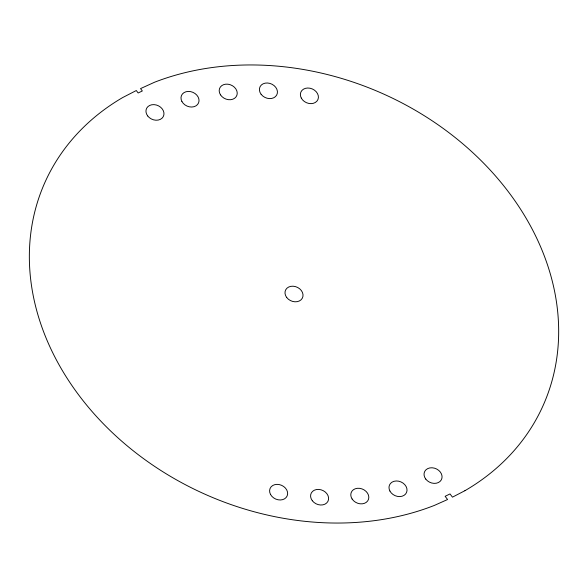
<?xml version="1.0" encoding="UTF-8"?>
<svg xmlns="http://www.w3.org/2000/svg" width="588" height="588" viewBox="0 0 588 588"><rect width="100%" height="100%" fill="white"/><g stroke="black" fill="none" stroke-linecap="round" stroke-linejoin="round"><path stroke-width="0.88" d="M464.902 490.708L452.466 497.154L450.018 493.942L445.123 496.301L447.578 499.513L434.407 505.401A272.935 219.118 24.2 0 1 80.431 397.26A272.935 219.118 24.2 0 1 122.642 97.571L136.291 90.53L138.158 92.977L142.333 90.956L140.539 88.604L154.659 82.188A272.935 219.118 24.2 0 1 508.135 191.46A272.935 219.118 24.2 0 1 464.902 490.708M286.724 297.521A9.312 7.475 24.2 0 0 302.269 298.285A9.312 7.475 24.2 0 0 293.037 286.202A9.312 7.475 24.2 0 0 286.724 297.521M147.676 115.939A9.312 7.475 24.2 0 0 163.221 116.703A9.312 7.475 24.2 0 0 153.997 104.627A9.312 7.475 24.2 0 0 147.676 115.939M270.517 494.427A9.312 7.475 24.2 0 0 286.121 497.529A9.312 7.475 24.2 0 0 279.226 484.571A9.312 7.475 24.2 0 0 270.517 494.427M312.309 500.726A9.312 7.475 24.2 0 0 327.854 501.49A9.312 7.475 24.2 0 0 318.63 489.407A9.312 7.475 24.2 0 0 312.309 500.726M352.08 498.962A9.312 7.475 24.2 0 0 367.713 500.895A9.312 7.475 24.2 0 0 359.621 488.334A9.312 7.475 24.2 0 0 352.08 498.962M389.903 491.031A9.312 7.475 24.2 0 0 405.507 494.133A9.312 7.475 24.2 0 0 398.613 481.175A9.312 7.475 24.2 0 0 389.903 491.031M425.763 479.095A9.312 7.475 24.2 0 0 441.309 479.859A9.312 7.475 24.2 0 0 432.084 467.776A9.312 7.475 24.2 0 0 425.763 479.095M301.291 98.078A9.312 7.475 24.2 0 0 316.895 101.18A9.312 7.475 24.2 0 0 310.001 88.222A9.312 7.475 24.2 0 0 301.291 98.078M261.131 94.315A9.312 7.475 24.2 0 0 276.676 95.08A9.312 7.475 24.2 0 0 267.444 82.996A9.312 7.475 24.2 0 0 261.131 94.315M220.485 94.837A9.312 7.475 24.2 0 0 236.119 96.777A9.312 7.475 24.2 0 0 228.034 84.209A9.312 7.475 24.2 0 0 220.485 94.837M181.905 101.474A9.312 7.475 24.2 0 0 197.509 104.576A9.312 7.475 24.2 0 0 190.615 91.618A9.312 7.475 24.2 0 0 181.905 101.474"/></g></svg>
